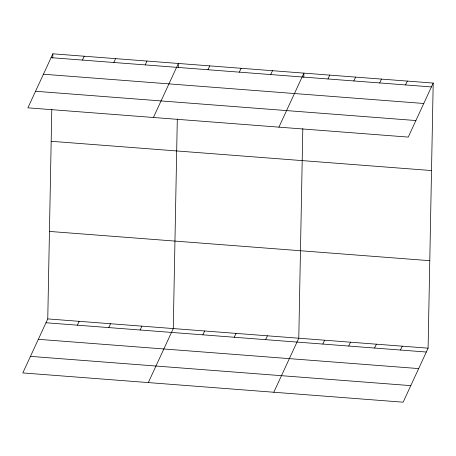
<?xml version="1.0" encoding="UTF-8"?>
<svg xmlns="http://www.w3.org/2000/svg" width="456" height="456" viewBox="0 0 456 456"><rect width="100%" height="100%" fill="white"/><g stroke="black" fill="none" stroke-linecap="round" stroke-linejoin="round"><path stroke-width="0.68" d="M433.2 83.072L408.24 137.091L27.901 107.833L52.862 53.808L433.2 83.072L428.098 348.167L403.138 402.192L22.8 372.928L47.76 318.909L51.796 109.286M52.782 58.077L52.862 53.808M177.304 118.942L173.274 328.565L148.314 382.584M178.29 67.733L178.376 63.464L153.415 117.488M302.818 128.598L298.783 338.221L273.822 392.24M303.804 77.389L303.884 73.125L278.924 127.144M82.462 60.078L84.24 56.225M113.835 62.495L115.619 58.636M145.213 64.906L146.997 61.053M77.36 325.179L79.139 321.32M207.97 69.734L209.754 65.881M108.733 327.59L110.517 323.737M239.349 72.151L241.127 68.292M140.112 330.007L141.896 326.148M270.727 74.562L272.506 70.708M202.869 334.835L204.653 330.976M327.967 78.968L329.751 75.115M234.247 337.246L236.026 333.393M353.827 80.957L355.612 77.104M379.694 82.946L381.472 79.093M265.626 339.663L267.404 335.804M405.555 84.936L407.339 81.082M322.865 344.063L324.649 340.21M348.726 346.053L350.51 342.2M374.593 348.042L376.371 344.189M400.453 350.031L402.238 346.178M51.083 57.667L431.422 86.925M43.434 74.22L423.772 103.483M35.551 91.274L415.889 120.538M51.18 141.292L431.518 170.555M49.447 231.426L429.78 260.69M47.76 318.909L428.098 348.167M45.982 322.762L426.32 352.026M38.332 339.315L418.671 368.579M30.449 356.375L410.788 385.633"/></g></svg>
